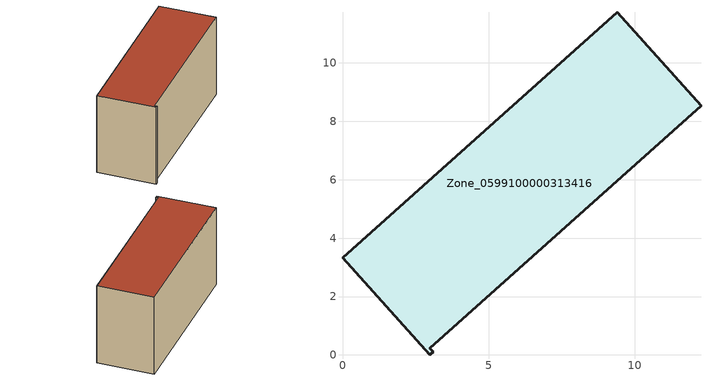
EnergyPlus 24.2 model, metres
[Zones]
Zone_0599100000313416
 floor ground (C_G): 0,3.33 9.41,11.74 12.27,8.53 2.98,0.23 3.1,0.11 2.98,0 z2.85
 wall outside (C_F): 9.41,11.74 0,3.33 2.98,0 3.1,0.11 2.98,0.23 12.27,8.53 9.41,11.74 z2.85:9.25
 roof outside (C_R): 3.1,0.11 2.98,0.23 12.27,8.53 9.41,11.74 0,3.33 2.98,0 z9.25
[BUILDING]
Pand.0599100000313416: North Axis=0; Terrain=City; Loads Convergence Tolerance Value=0.04; Temperature Convergence Tolerance Value=0.4; Solar Distribution=FullExterior; Maximum Number of Warmup Days=25; Minimum Number of Warmup Days=1
[Site:Location]
Rotterdam.The.Hague.AP_ZH_NLD Design_Conditions: Latitude=51.96; Longitude=4.45; Time Zone=1; Elevation=-4.5
[SITE:GROUNDTEMPERATURE:BUILDINGSURFACE]
18, 18, 18, 18, 18, 18, 18, 18, 18, 18, 18, 18
[MATERIAL] Thermal Absorptance=0.9; Solar Absorptance=0.7; Visible Absorptance=0.7
Name | Roughness | Thickness | Conductivity | Density | Specific Heat
G.TC.1992-2005 | MediumSmooth | 0.15 | 0.06 | 540 | 1210
F.TC.1992-2005 | Rough | 0.3 | 0.12 | 1920 | 840
R.TC.1992-2005 | MediumRough | 0.2 | 0.08 | 1500 | 1000
[CONSTRUCTION]
C_G: G.TC.1992-2005
C_F: F.TC.1992-2005
C_R: R.TC.1992-2005
[ZONE]
Zone_0599100000313416: Type=1; Multiplier=1; Ceiling Height=Autocalculate; Volume=Autocalculate; Floor Area=autocalculate; Part of Total Floor Area=Yes
[ZONEINFILTRATION:DESIGNFLOWRATE]
Infil_Zone_0599100000313416: Zone or ZoneList or Space or SpaceList=Zone_0599100000313416; Schedule=AlwaysOn; Design Flow Rate Calculation Method=Flow/Area; Flow Rate per Floor Area=0.0015; Constant Term Coefficient=1; Temperature Term Coefficient=0; Velocity Term Coefficient=0; Velocity Squared Term Coefficient=0
[HVACTEMPLATE:ZONE:IDEALLOADSAIRSYSTEM]
Zone_0599100000313416: Maximum Heating Supply Air Temperature=50; Minimum Cooling Supply Air Temperature=13; Maximum Heating Supply Air Humidity Ratio=0.0156; Minimum Cooling Supply Air Humidity Ratio=0.0077; Heating Limit=NoLimit; Cooling Limit=NoLimit; Dehumidification Control Type=ConstantSensibleHeatRatio; Cooling Sensible Heat Ratio=0.7; Dehumidification Setpoint=60; Humidification Control Type=None; Humidification Setpoint=30; Outdoor Air Method=None; Outdoor Air Flow Rate per Person=0.00944; Outdoor Air Flow Rate per Zone Floor Area=0; Outdoor Air Flow Rate per Zone=0; Demand Controlled Ventilation Type=None; Outdoor Air Economizer Type=NoEconomizer; Heat Recovery Type=None; Sensible Heat Recovery Effectiveness=0.7; Latent Heat Recovery Effectiveness=0.65
[ZONECONTROL:THERMOSTAT]
ThermostatControl_Zone_0599100000313416: Zone or ZoneList=Zone_0599100000313416; Control Type Schedule=DualSetpointControlType; Control 1=Thermostat_Zone_0599100000313416; Temperature Difference Between Cutout And Setpoint=0
[THERMOSTATSETPOINT:DUALSETPOINT]
Thermostat_Zone_0599100000313416: Heating Setpoint Temperature Schedule=HeatingSetpoint_Zone_0599100000313416; Cooling Setpoint Temperature Schedule=CoolingSetpoint_Zone_0599100000313416
[SCHEDULE:COMPACT]
HeatingSetpoint_Zone_0599100000313416: Through: 12/31, For: AllDays, Until: 24:00, 21
CoolingSetpoint_Zone_0599100000313416: Through: 12/31, For: AllDays, Until: 24:00, 24
DualSetpointControlType: Through: 12/31, For: AllDays, Until: 24:00, 4
AlwaysOn: Through: 12/31, For: AllDays, Until: 24:00, 1
